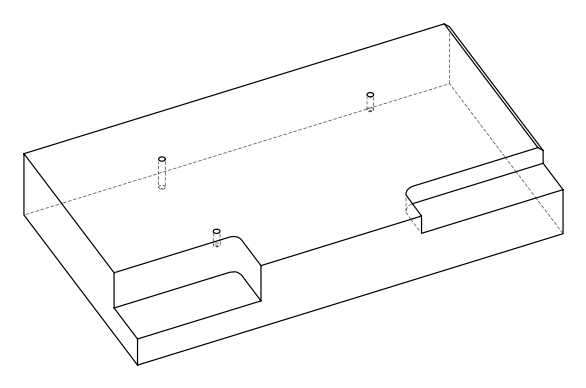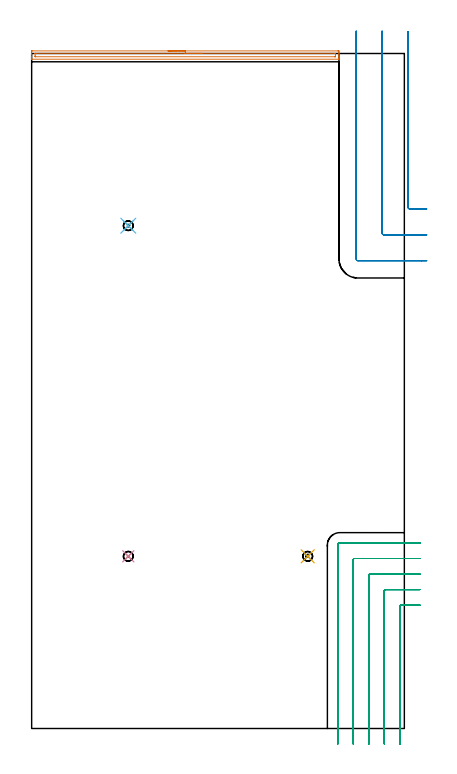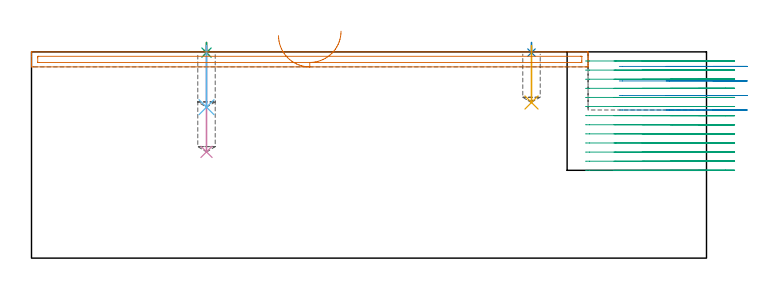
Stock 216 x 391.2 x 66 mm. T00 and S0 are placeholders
(PLAN: 9 operations, 4 tool changes, 25.6 min)
(1 SPOT_DRILL | STEP1POCKET | NXT0321_9005460120000 | 0.03 min | 0 mm3)
(2 SPOT_DRILL_1 | STEP1POCKET_1 | NXT0321_9005460120000 | 0.03 min | 0 mm3)
(3 SPOT_DRILL_2 | STEP1POCKET_2 | NXT0321_9005460120000 | 0.03 min | 0 mm3)
(4 DRILL_BLIND_HOLE_INTO_CENTER | STEP1POCKET | UGT0301_179 | 0.14 min | 749 mm3)
(5 DRILL_BLIND_HOLE_INTO_CENTER_1 | STEP1POCKET_1 | UGT0301_179 | 0.07 min | 366 mm3)
(6 DRILL_BLIND_HOLE_INTO_CENTER_2 | STEP1POCKET_2 | UGT0301_179 | 0.08 min | 402 mm3)
(7 AREA_MILL | FG_CHAMFER_SURFACE | UGT0205_001 | 3.03 min | 2089 mm3)
(8 MILL_CORNER_NOTCH_RECTANGULAR | CORNER_NOTCH_RECTANGULAR | UGT0201_104 | Follow Part, ap 5, ae 75% | 3.77 min | 91203 mm3)
(9 MILL_CORNER_NOTCH_RECTANGULAR_1 | CORNER_NOTCH_RECTANGULAR_1 | NXT0201_011 | Follow Part, ap 3, ae 75% | 18.45 min | 191457 mm3)
(TOOL NXT0321_9005460120000 | NC Spot Drill, 142deg, 12mm, Carbide, Uncoated | D12 PA142 FL30 Z2)
(TOOL UGT0301_179 | Twist Drill 5.6 mm | D5.6 PA118 FL55 Z2)
(TOOL UGT0205_001 | Chamfer Mill 20 x 3 x 45 deg. | D20 FL50 Z2)
(TOOL UGT0201_104 | End Mill 20 mm | D20 FL22 Z2)
(TOOL NXT0201_011 | ENDMILL 12mm [2P460-1200-NA 1630] | D12 FL38 Z6)
(OP 1 SPOT_DRILL)
G17 G21 G94 G90
T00 M6
G54
G17 G0 G90 X56. Y99.8 S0 M3
G43 Z76. H0
G94 G81 G98 Z65.759 F250. R69.
G80
M5
M2
(OP 2 SPOT_DRILL_1)
G17 G21 G94 G90
T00 M6
G54
G17 G0 G90 X160. Y99.8 S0 M3
G43 Z76. H0
G94 G81 G98 Z65.759 F250. R69.
G80
M5
M2
(OP 3 SPOT_DRILL_2)
G17 G21 G94 G90
T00 M6
G54
G17 G0 G90 X56. Y291.4 S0 M3
G43 Z76. H0
G94 G81 G98 Z65.759 F250. R69.
G80
M5
M2
(OP 4 DRILL_BLIND_HOLE_INTO_CENTER)
G17 G21 G94 G90
T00 M6
G54
G17 G0 G90 X56. Y99.8 S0 M3
G43 Z76. H0
G94 G81 G98 Z34. F250. R68.
G80
M5
M2
(OP 5 DRILL_BLIND_HOLE_INTO_CENTER_1)
G17 G21 G94 G90
T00 M6
G54
G17 G0 G90 X160. Y99.8 S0 M3
G43 Z76. H0
G94 G81 G98 Z49.8 F250. R68.
G80
M5
M2
(OP 6 DRILL_BLIND_HOLE_INTO_CENTER_2)
G17 G21 G94 G90
T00 M6
G54
G17 G0 G90 X56. Y291.4 S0 M3
G43 Z76. H0
G94 G81 G98 Z48.3 F250. R68.
G80
M5
M2
(OP 7 AREA_MILL)
G17 G21 G94 G90
T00 M6
G54
G17 G0 G90 X79.05 Y392.7 S1061 M3
G43 Z76. H0
Z71.2
G94 G1 X79.088 Z70.329 F250.
X79.202 Z69.464
X79.391 Z68.612
X79.653 Z67.78
X79.987 Z66.974
X80.39 Z66.2
X80.858 Z65.464
X81.39 Z64.772
X81.979 Z64.129
X82.622 Z63.54
X83.314 Z63.009
X84.05 Z62.54
X84.824 Z62.137
X85.63 Z61.803
X86.462 Z61.541
X87.314 Z61.352
X88.178 Z61.238
X89.05 Z61.2
X177.483 Y392.699 Z61.201
X178.092 Y392.695
X178.095 Y392.693 Z61.203
X178.1 Y392.086 Z61.809
Y391.81 Z62.086
Y391.193 Z62.701
Y390.64 Z63.257
Y390.3 Z63.596
Y389.747 Z64.149
Y389.407 Z64.488
Y388.726 Z65.173
Y388.368 Z65.532
Y387.964 Z65.928
X178.09 Y387.903 Z65.988
X177.93 Y387.9 Z66.
X0.17
X0.01 Y387.903 Z65.988
X0.007 Y387.961 Z65.931
X0. Y388.368 Z65.532
Y388.726 Z65.173
Y389.407 Z64.488
Y390.64 Z63.257
Y391.193 Z62.701
Y391.81 Z62.086
X0.001 Y392.086 Z61.809
X0.005 Y392.693 Z61.203
X0.008 Y392.695 Z61.201
X0.617 Y392.7 Z61.2
X89.05
Y391.286 Z62.614
X175.789 Y391.285 Z62.615
X175.975 Y391.282 Z62.618
X176.089 Y391.279 Z62.621
X176.093 Y391.25 Z62.65
X176.096 Y391.193 Z62.707
X176.1 Y390.79 Z63.11
Y389.407 Z64.493
X176.098 Y389.357 Z64.543
X176.095 Y389.332 Z64.568
X176.092 Y389.325 Z64.575
X176.066 Y389.321 Z64.579
X175.882 Y389.316 Z64.584
X175.789 Y389.314 Z64.586
X175.697
X2.311 Y389.315 Z64.585
X2.125 Y389.318 Z64.582
X2.011 Y389.321 Z64.579
X2.007 Y389.35 Z64.55
X2.003 Y389.407 Z64.493
X2. Y389.81 Z64.09
Y391.193 Z62.707
X2.002 Y391.243 Z62.657
X2.005 Y391.268 Z62.632
X2.008 Y391.275 Z62.625
X2.034 Y391.279 Z62.621
X2.218 Y391.284 Z62.616
X2.311 Y391.286 Z62.614
X2.403
X89.05
X89.922 Z62.652
X90.786 Z62.766
X91.638 Z62.955
X92.47 Z63.217
X93.276 Z63.551
X94.05 Z63.954
X94.786 Z64.423
X95.478 Z64.954
X96.121 Z65.543
X96.71 Z66.186
X97.242 Z66.879
X97.71 Z67.614
X98.113 Z68.388
X98.447 Z69.194
X98.709 Z70.026
X98.898 Z70.878
X99.012 Z71.743
X99.05 Z72.614
G0 Z76.
M5
M2
(OP 8 MILL_CORNER_NOTCH_RECTANGULAR)
G17 G21 G94 G90
T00 M6
G54
G17 G0 G90 X218.1 Y403.977 S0 M3
G43 Z76. H0
Z61.35
G94 G1 Y400.977 F250.
Y302.095 F500.
G3 X219.095 Y301.1 R1.
G1 X226.
X229. F250.
G0 Z76.
X203.1 Y404.2
Z61.35
G1 Y401.2
Y287.095 F500.
G3 X204.095 Y286.1 R1.
G1 X226.
X229. F250.
G0 Z76.
X188.1 Y404.2
Z61.35
G1 Y401.2
Y272.1 F500.
G3 X189.1 Y271.1 R1.
G1 X226.
X229. F250.
G0 Z76.
X218.1 Y403.977
Z56.7
G1 Y400.977
Y302.095 F500.
G3 X219.095 Y301.1 R1.
G1 X226.
X229. F250.
G0 Z76.
X203.1 Y404.2
Z56.7
G1 Y401.2
Y287.095 F500.
G3 X204.095 Y286.1 R1.
G1 X226.
X229. F250.
G0 Z76.
X188.1 Y404.2
Z56.7
G1 Y401.2
Y272.1 F500.
G3 X189.1 Y271.1 R1.
G1 X226.
X229. F250.
G0 Z76.
X218.1 Y403.977
Z52.05
G1 Y400.977
Y302.095 F500.
G3 X219.095 Y301.1 R1.
G1 X226.
X229. F250.
G0 Z76.
X203.1 Y404.2
Z52.05
G1 Y401.2
Y287.095 F500.
G3 X204.095 Y286.1 R1.
G1 X226.
X229. F250.
G0 Z76.
X188.1 Y404.2
Z52.05
G1 Y401.2
Y272.1 F500.
G3 X189.1 Y271.1 R1.
G1 X226.
X229. F250.
G0 Z76.
X218.1 Y403.977
Z47.4
G1 Y400.977
Y302.095 F500.
G3 X219.095 Y301.1 R1.
G1 X226.
X229. F250.
G0 Z76.
X203.1 Y404.2
Z47.4
G1 Y401.2
Y287.095 F500.
G3 X204.095 Y286.1 R1.
G1 X226.
X229. F250.
G0 Z76.
X188.1 Y404.2
Z47.4
G1 Y401.2
Y272.1 F500.
G3 X189.1 Y271.1 R1.
G1 X226.
X229. F250.
G0 Z76.
M5
M2
(OP 9 MILL_CORNER_NOTCH_RECTANGULAR_1)
G17 G21 G94 G90
T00 M6
G54
G17 G0 G90 X225. Y71.5 S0 M3
G43 Z76. H1
Z63.085
G94 G1 X222. F250.
X213.996 F500.
G3 X213.4 Y70.904 R0.6
G1 Y-6.
Y-9. F250.
G0 Z76.
X225. Y80.5
Z63.085
G1 X222.
X204.996 F500.
G3 X204.4 Y79.904 R0.6
G1 Y-6.
Y-9. F250.
G0 Z76.
X225. Y89.5
Z63.085
G1 X222.
X195.996 F500.
G3 X195.4 Y88.904 R0.6
G1 Y-6.
Y-9. F250.
G0 Z76.
X225. Y98.5
Z63.085
G1 X222.
X186.996 F500.
G3 X186.4 Y97.904 R0.6
G1 Y-6.
Y-9. F250.
G0 Z76.
X225. Y107.5
Z63.085
G1 X222.
X178.6 F500.
G3 X177.4 Y106.3 R1.2
G1 Y-6.
Y-9. F250.
G0 Z76.
X225. Y71.5
Z60.169
G1 X222.
X213.996 F500.
G3 X213.4 Y70.904 R0.6
G1 Y-6.
Y-9. F250.
G0 Z76.
X225. Y80.5
Z60.169
G1 X222.
X204.996 F500.
G3 X204.4 Y79.904 R0.6
G1 Y-6.
Y-9. F250.
G0 Z76.
X225. Y89.5
Z60.169
G1 X222.
X195.996 F500.
G3 X195.4 Y88.904 R0.6
G1 Y-6.
Y-9. F250.
G0 Z76.
X225. Y98.5
Z60.169
G1 X222.
X186.996 F500.
G3 X186.4 Y97.904 R0.6
G1 Y-6.
Y-9. F250.
G0 Z76.
X225. Y107.5
Z60.169
G1 X222.
X178.6 F500.
G3 X177.4 Y106.3 R1.2
G1 Y-6.
Y-9. F250.
G0 Z76.
X225. Y71.5
Z57.254
G1 X222.
X213.996 F500.
G3 X213.4 Y70.904 R0.6
G1 Y-6.
Y-9. F250.
G0 Z76.
X225. Y80.5
Z57.254
G1 X222.
X204.996 F500.
G3 X204.4 Y79.904 R0.6
G1 Y-6.
Y-9. F250.
G0 Z76.
X225. Y89.5
Z57.254
G1 X222.
X195.996 F500.
G3 X195.4 Y88.904 R0.6
G1 Y-6.
Y-9. F250.
G0 Z76.
X225. Y98.5
Z57.254
G1 X222.
X186.996 F500.
G3 X186.4 Y97.904 R0.6
G1 Y-6.
Y-9. F250.
G0 Z76.
X225. Y107.5
Z57.254
G1 X222.
X178.6 F500.
G3 X177.4 Y106.3 R1.2
G1 Y-6.
Y-9. F250.
G0 Z76.
X225. Y71.5
Z54.338
G1 X222.
X213.996 F500.
G3 X213.4 Y70.904 R0.6
G1 Y-6.
Y-9. F250.
G0 Z76.
X225. Y80.5
Z54.338
G1 X222.
X204.996 F500.
G3 X204.4 Y79.904 R0.6
G1 Y-6.
Y-9. F250.
G0 Z76.
X225. Y89.5
Z54.338
G1 X222.
X195.996 F500.
G3 X195.4 Y88.904 R0.6
G1 Y-6.
Y-9. F250.
G0 Z76.
X225. Y98.5
Z54.338
G1 X222.
X186.996 F500.
G3 X186.4 Y97.904 R0.6
G1 Y-6.
Y-9. F250.
G0 Z76.
X225. Y107.5
Z54.338
G1 X222.
X178.6 F500.
G3 X177.4 Y106.3 R1.2
G1 Y-6.
Y-9. F250.
G0 Z76.
X225. Y71.5
Z51.423
G1 X222.
X213.996 F500.
G3 X213.4 Y70.904 R0.6
G1 Y-6.
Y-9. F250.
G0 Z76.
X225. Y80.5
Z51.423
G1 X222.
X204.996 F500.
G3 X204.4 Y79.904 R0.6
G1 Y-6.
Y-9. F250.
G0 Z76.
X225. Y89.5
Z51.423
G1 X222.
X195.996 F500.
G3 X195.4 Y88.904 R0.6
G1 Y-6.
Y-9. F250.
G0 Z76.
X225. Y98.5
Z51.423
G1 X222.
X186.996 F500.
G3 X186.4 Y97.904 R0.6
G1 Y-6.
Y-9. F250.
G0 Z76.
X225. Y107.5
Z51.423
G1 X222.
X178.6 F500.
G3 X177.4 Y106.3 R1.2
G1 Y-6.
Y-9. F250.
G0 Z76.
X225. Y71.5
Z48.508
G1 X222.
X213.996 F500.
G3 X213.4 Y70.904 R0.6
G1 Y-6.
Y-9. F250.
G0 Z76.
X225. Y80.5
Z48.508
G1 X222.
X204.996 F500.
G3 X204.4 Y79.904 R0.6
G1 Y-6.
Y-9. F250.
G0 Z76.
X225. Y89.5
Z48.508
G1 X222.
X195.996 F500.
G3 X195.4 Y88.904 R0.6
G1 Y-6.
Y-9. F250.
G0 Z76.
X225. Y98.5
Z48.508
G1 X222.
X186.996 F500.
G3 X186.4 Y97.904 R0.6
G1 Y-6.
Y-9. F250.
G0 Z76.
X225. Y107.5
Z48.508
G1 X222.
X178.6 F500.
G3 X177.4 Y106.3 R1.2
G1 Y-6.
Y-9. F250.
G0 Z76.
X225. Y71.5
Z45.592
G1 X222.
X213.996 F500.
G3 X213.4 Y70.904 R0.6
G1 Y-6.
Y-9. F250.
G0 Z76.
X225. Y80.5
Z45.592
G1 X222.
X204.996 F500.
G3 X204.4 Y79.904 R0.6
G1 Y-6.
Y-9. F250.
G0 Z76.
X225. Y89.5
Z45.592
G1 X222.
X195.996 F500.
G3 X195.4 Y88.904 R0.6
G1 Y-6.
Y-9. F250.
G0 Z76.
X225. Y98.5
Z45.592
G1 X222.
X186.996 F500.
G3 X186.4 Y97.904 R0.6
G1 Y-6.
Y-9. F250.
G0 Z76.
X225. Y107.5
Z45.592
G1 X222.
X178.6 F500.
G3 X177.4 Y106.3 R1.2
G1 Y-6.
Y-9. F250.
G0 Z76.
X225. Y71.5
Z42.677
G1 X222.
X213.996 F500.
G3 X213.4 Y70.904 R0.6
G1 Y-6.
Y-9. F250.
G0 Z76.
X225. Y80.5
Z42.677
G1 X222.
X204.996 F500.
G3 X204.4 Y79.904 R0.6
G1 Y-6.
Y-9. F250.
G0 Z76.
X225. Y89.5
Z42.677
G1 X222.
X195.996 F500.
G3 X195.4 Y88.904 R0.6
G1 Y-6.
Y-9. F250.
G0 Z76.
X225. Y98.5
Z42.677
G1 X222.
X186.996 F500.
G3 X186.4 Y97.904 R0.6
G1 Y-6.
Y-9. F250.
G0 Z76.
X225. Y107.5
Z42.677
G1 X222.
X178.6 F500.
G3 X177.4 Y106.3 R1.2
G1 Y-6.
Y-9. F250.
G0 Z76.
X225. Y71.5
Z39.762
G1 X222.
X213.996 F500.
G3 X213.4 Y70.904 R0.6
G1 Y-6.
Y-9. F250.
G0 Z76.
X225. Y80.5
Z39.762
G1 X222.
X204.996 F500.
G3 X204.4 Y79.904 R0.6
G1 Y-6.
Y-9. F250.
G0 Z76.
X225. Y89.5
Z39.762
G1 X222.
X195.996 F500.
G3 X195.4 Y88.904 R0.6
G1 Y-6.
Y-9. F250.
G0 Z76.
X225. Y98.5
Z39.762
G1 X222.
X186.996 F500.
G3 X186.4 Y97.904 R0.6
G1 Y-6.
Y-9. F250.
G0 Z76.
X225. Y107.5
Z39.762
G1 X222.
X178.6 F500.
G3 X177.4 Y106.3 R1.2
G1 Y-6.
Y-9. F250.
G0 Z76.
X225. Y71.5
Z36.846
G1 X222.
X213.996 F500.
G3 X213.4 Y70.904 R0.6
G1 Y-6.
Y-9. F250.
G0 Z76.
X225. Y80.5
Z36.846
G1 X222.
X204.996 F500.
G3 X204.4 Y79.904 R0.6
G1 Y-6.
Y-9. F250.
G0 Z76.
X225. Y89.5
Z36.846
G1 X222.
X195.996 F500.
G3 X195.4 Y88.904 R0.6
G1 Y-6.
Y-9. F250.
G0 Z76.
X225. Y98.5
Z36.846
G1 X222.
X186.996 F500.
G3 X186.4 Y97.904 R0.6
G1 Y-6.
Y-9. F250.
G0 Z76.
X225. Y107.5
Z36.846
G1 X222.
X178.6 F500.
G3 X177.4 Y106.3 R1.2
G1 Y-6.
Y-9. F250.
G0 Z76.
X225. Y71.5
Z33.931
G1 X222.
X213.996 F500.
G3 X213.4 Y70.904 R0.6
G1 Y-6.
Y-9. F250.
G0 Z76.
X225. Y80.5
Z33.931
G1 X222.
X204.996 F500.
G3 X204.4 Y79.904 R0.6
G1 Y-6.
Y-9. F250.
G0 Z76.
X225. Y89.5
Z33.931
G1 X222.
X195.996 F500.
G3 X195.4 Y88.904 R0.6
G1 Y-6.
Y-9. F250.
G0 Z76.
X225. Y98.5
Z33.931
G1 X222.
X186.996 F500.
G3 X186.4 Y97.904 R0.6
G1 Y-6.
Y-9. F250.
G0 Z76.
X225. Y107.5
Z33.931
G1 X222.
X178.6 F500.
G3 X177.4 Y106.3 R1.2
G1 Y-6.
Y-9. F250.
G0 Z76.
X225. Y71.5
Z31.015
G1 X222.
X213.996 F500.
G3 X213.4 Y70.904 R0.6
G1 Y-6.
Y-9. F250.
G0 Z76.
X225. Y80.5
Z31.015
G1 X222.
X204.996 F500.
G3 X204.4 Y79.904 R0.6
G1 Y-6.
Y-9. F250.
G0 Z76.
X225. Y89.5
Z31.015
G1 X222.
X195.996 F500.
G3 X195.4 Y88.904 R0.6
G1 Y-6.
Y-9. F250.
G0 Z76.
X225. Y98.5
Z31.015
G1 X222.
X186.996 F500.
G3 X186.4 Y97.904 R0.6
G1 Y-6.
Y-9. F250.
G0 Z76.
X225. Y107.5
Z31.015
G1 X222.
X178.6 F500.
G3 X177.4 Y106.3 R1.2
G1 Y-6.
Y-9. F250.
G0 Z76.
X225. Y71.5
Z28.1
G1 X222.
X213.996 F500.
G3 X213.4 Y70.904 R0.6
G1 Y-6.
Y-9. F250.
G0 Z76.
X225. Y80.5
Z28.1
G1 X222.
X204.996 F500.
G3 X204.4 Y79.904 R0.6
G1 Y-6.
Y-9. F250.
G0 Z76.
X225. Y89.5
Z28.1
G1 X222.
X195.996 F500.
G3 X195.4 Y88.904 R0.6
G1 Y-6.
Y-9. F250.
G0 Z76.
X225. Y98.5
Z28.1
G1 X222.
X186.996 F500.
G3 X186.4 Y97.904 R0.6
G1 Y-6.
Y-9. F250.
G0 Z76.
X225. Y107.5
Z28.1
G1 X222.
X178.6 F500.
G3 X177.4 Y106.3 R1.2
G1 Y-6.
Y-9. F250.
G0 Z76.
M5
M2
